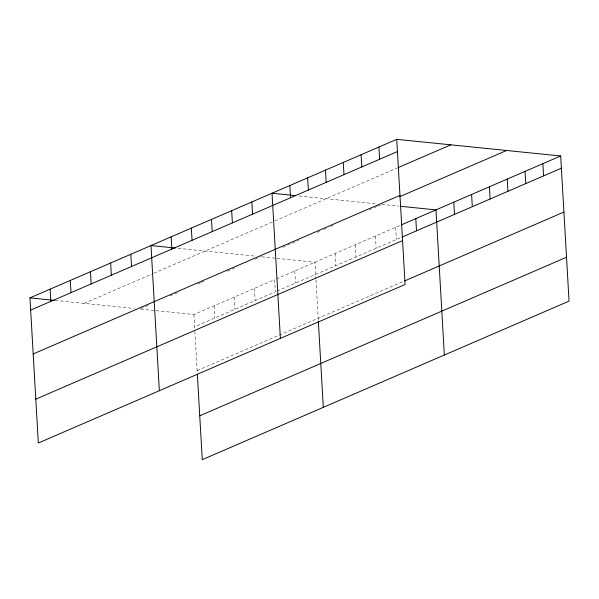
<?xml version="1.0" encoding="UTF-8"?>
<svg xmlns="http://www.w3.org/2000/svg" width="599" height="599" viewBox="0 0 599 599"><rect width="100%" height="100%" fill="white"/><g stroke="black" fill="none" stroke-linecap="round" stroke-linejoin="round"><path stroke-width="0.45" stroke-dasharray="3 2.25" d="M84.055 303.379L152.977 273.586M153.816 273.219L274.013 221.263M274.859 220.904L397.384 167.93M140.638 308.672L148.208 305.408M170.056 295.958L177.626 292.686M197.797 283.971L200.321 282.878M201.159 282.511L205.36 280.699M227.216 271.25L234.778 267.978M254.949 259.262L260.835 256.716M282.691 247.267L298.661 240.364M317.148 232.375L319.671 231.281M323.879 229.469L326.395 228.376M330.603 226.557L333.119 225.471M369.261 209.845L376.831 206.573M377.669 206.213L380.193 205.12M156.032 310.686L193.904 314.527L274.597 279.651L275.3 291.863L194.608 326.74M276.274 278.924L400.679 225.149M276.978 291.136L401.382 237.361M197.138 370.601L403.906 281.223M299.073 195.993L376.299 203.832M381.87 204.394L399.009 206.138M178.038 248.308L255.264 256.147M261.741 256.806L276.169 258.274M277.067 258.364L314.939 262.212L315.913 279.089M55.198 300.451L134.228 308.47M140.698 309.129L155.126 310.596M395.632 227.328L396.336 239.54M375.461 236.051L376.165 248.256M355.289 244.766L355.993 256.978M335.111 253.489L335.814 265.701M315.965 280.018L318.279 320.128M294.768 270.928L295.472 283.14M254.425 288.374L255.129 300.578M234.246 297.089L234.95 309.301M214.075 305.812L214.779 318.017M193.904 314.527L194.825 330.476M194.877 331.404L197.243 372.451"/><path stroke-width="0.9" d="M396.725 139.335L405.096 284.473L38.321 443.02L29.95 297.883L396.725 139.335L560.679 155.98L569.05 301.117L202.275 459.665L197.348 374.293M30.654 310.095L397.429 151.547M398.238 167.563L450.83 144.831M33.185 353.957L399.96 195.409M399.69 196.697L506.574 150.491M401.517 224.782L560.679 155.98M402.221 236.994L561.383 168.192M35.79 399.151L402.565 240.603M404.752 280.864L563.914 212.053M199.744 415.796L566.519 257.248M295.472 195.626L272.021 193.245L280.392 338.375M400.806 206.318L435.975 209.89L444.346 355.02M175.335 248.038L150.985 245.568L159.356 390.698M29.95 297.883L54.299 300.354M542.866 163.684L543.57 175.896M525.053 171.381L525.757 183.594M507.241 179.086L507.945 191.298M489.42 186.783L490.124 198.995M471.608 194.488L472.311 206.7M453.795 202.185L454.499 214.397M415.803 218.613L416.507 230.817M378.912 147.04L379.616 159.244M361.1 154.737L361.803 166.949M343.279 162.441L343.983 174.646M325.467 170.138L326.17 182.351M318.331 321.049L323.31 407.342M307.654 177.843L308.358 190.048M289.841 185.54L290.545 197.752M251.85 201.96L252.553 214.172M231.678 210.683L232.382 222.895M211.507 219.406L212.211 231.611M191.336 228.122L192.039 240.334M171.157 236.845L171.861 249.057M130.814 254.283L131.518 266.495M110.643 263.006L111.347 275.211M90.471 271.721L91.175 283.933M70.293 280.444L70.996 292.656M50.121 289.167L50.825 301.372"/></g></svg>
